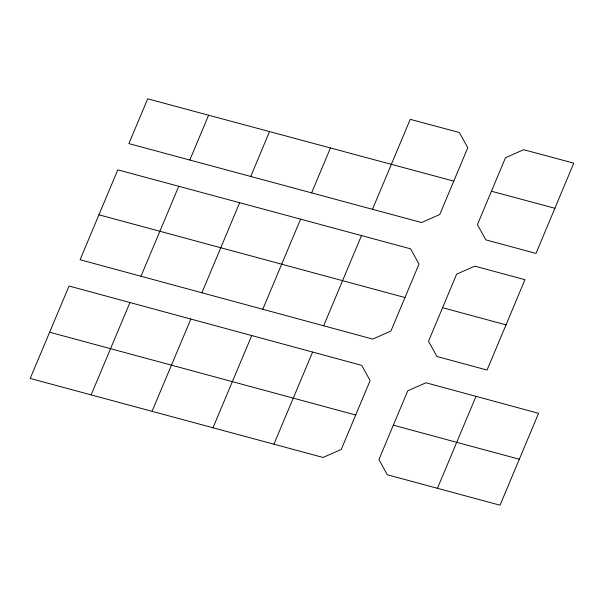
<?xml version="1.0" encoding="UTF-8"?>
<svg xmlns="http://www.w3.org/2000/svg" width="604" height="604" viewBox="0 0 604 604"><rect width="100%" height="100%" fill="white"/><g stroke="black" fill="none" stroke-linecap="round" stroke-linejoin="round"><path stroke-width="0.91" d="M554.88 208.274L535.997 253.416L485.85 239.871L477.417 224.65L505.48 157.765L523.623 149.701L573.8 163.14L554.88 208.274L491.422 191.226M49.641 332.208L30.2 378.451L323.087 457.462L341.26 449.429L370.116 380.626L361.728 365.382L69.06 286.024L49.641 332.208L355.711 415.016M98.928 214.805L80.105 259.743L372.736 339.093L390.901 331.067L419.01 264.046L410.577 248.825L117.803 169.845L98.928 214.805L404.982 297.538M129.943 302.536L91.144 394.873M140.981 276.255L178.739 186.296M189.822 160.015L208.607 115.213L453.785 181.125L467.79 147.731L459.35 132.51L410.237 119.35L372.479 209.316M201.902 292.774L239.637 202.74M250.72 176.466L269.52 131.597M251.732 335.567L212.978 427.768M262.778 309.286L300.581 219.154M311.626 192.872L330.441 147.972M273.922 444.189L312.608 352.079M323.653 325.798L361.479 235.598M453.785 181.125L439.75 214.511L421.577 222.536L128.879 143.601L147.701 98.807L208.607 115.213M393.325 425.186L378.927 459.576L387.323 474.782L500.036 505.193L538.579 413.317L425.941 382.77L407.768 390.803L393.325 425.186L519.312 459.236M437.439 488.289L476.005 396.337M506.024 324.861L487.043 370.056L436.949 356.481L428.508 341.268L456.639 274.178L474.804 266.153L524.952 279.697L506.024 324.861L442.596 307.708M152.042 411.316L190.856 319.055"/></g></svg>
